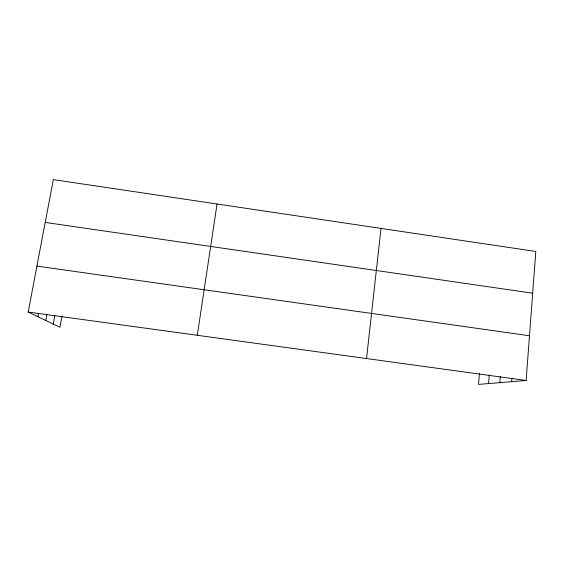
<?xml version="1.0" encoding="UTF-8"?>
<svg xmlns="http://www.w3.org/2000/svg" width="564" height="564" viewBox="0 0 564 564"><rect width="100%" height="100%" fill="white"/><g stroke="black" fill="none" stroke-linecap="round" stroke-linejoin="round"><path stroke-width="0.85" d="M479.463 373.234L478.505 384.394L526.141 380.481L535.8 251.466L53.333 179.606L28.2 312.061L59.918 327.268L61.948 316.101M511.64 381.673L511.908 378.197M499.796 382.646L500.289 376.555M488.565 383.569L489.291 374.849M366.537 358.549L381.024 228.413M197.308 335.298L217.048 203.992M53.256 324.074L54.828 315.523M45.797 320.5L46.911 314.515M37.901 316.714L38.549 313.288M28.2 312.061L526.141 380.481M36.921 266.109L529.49 335.763M45.212 222.42L532.677 293.209"/></g></svg>
